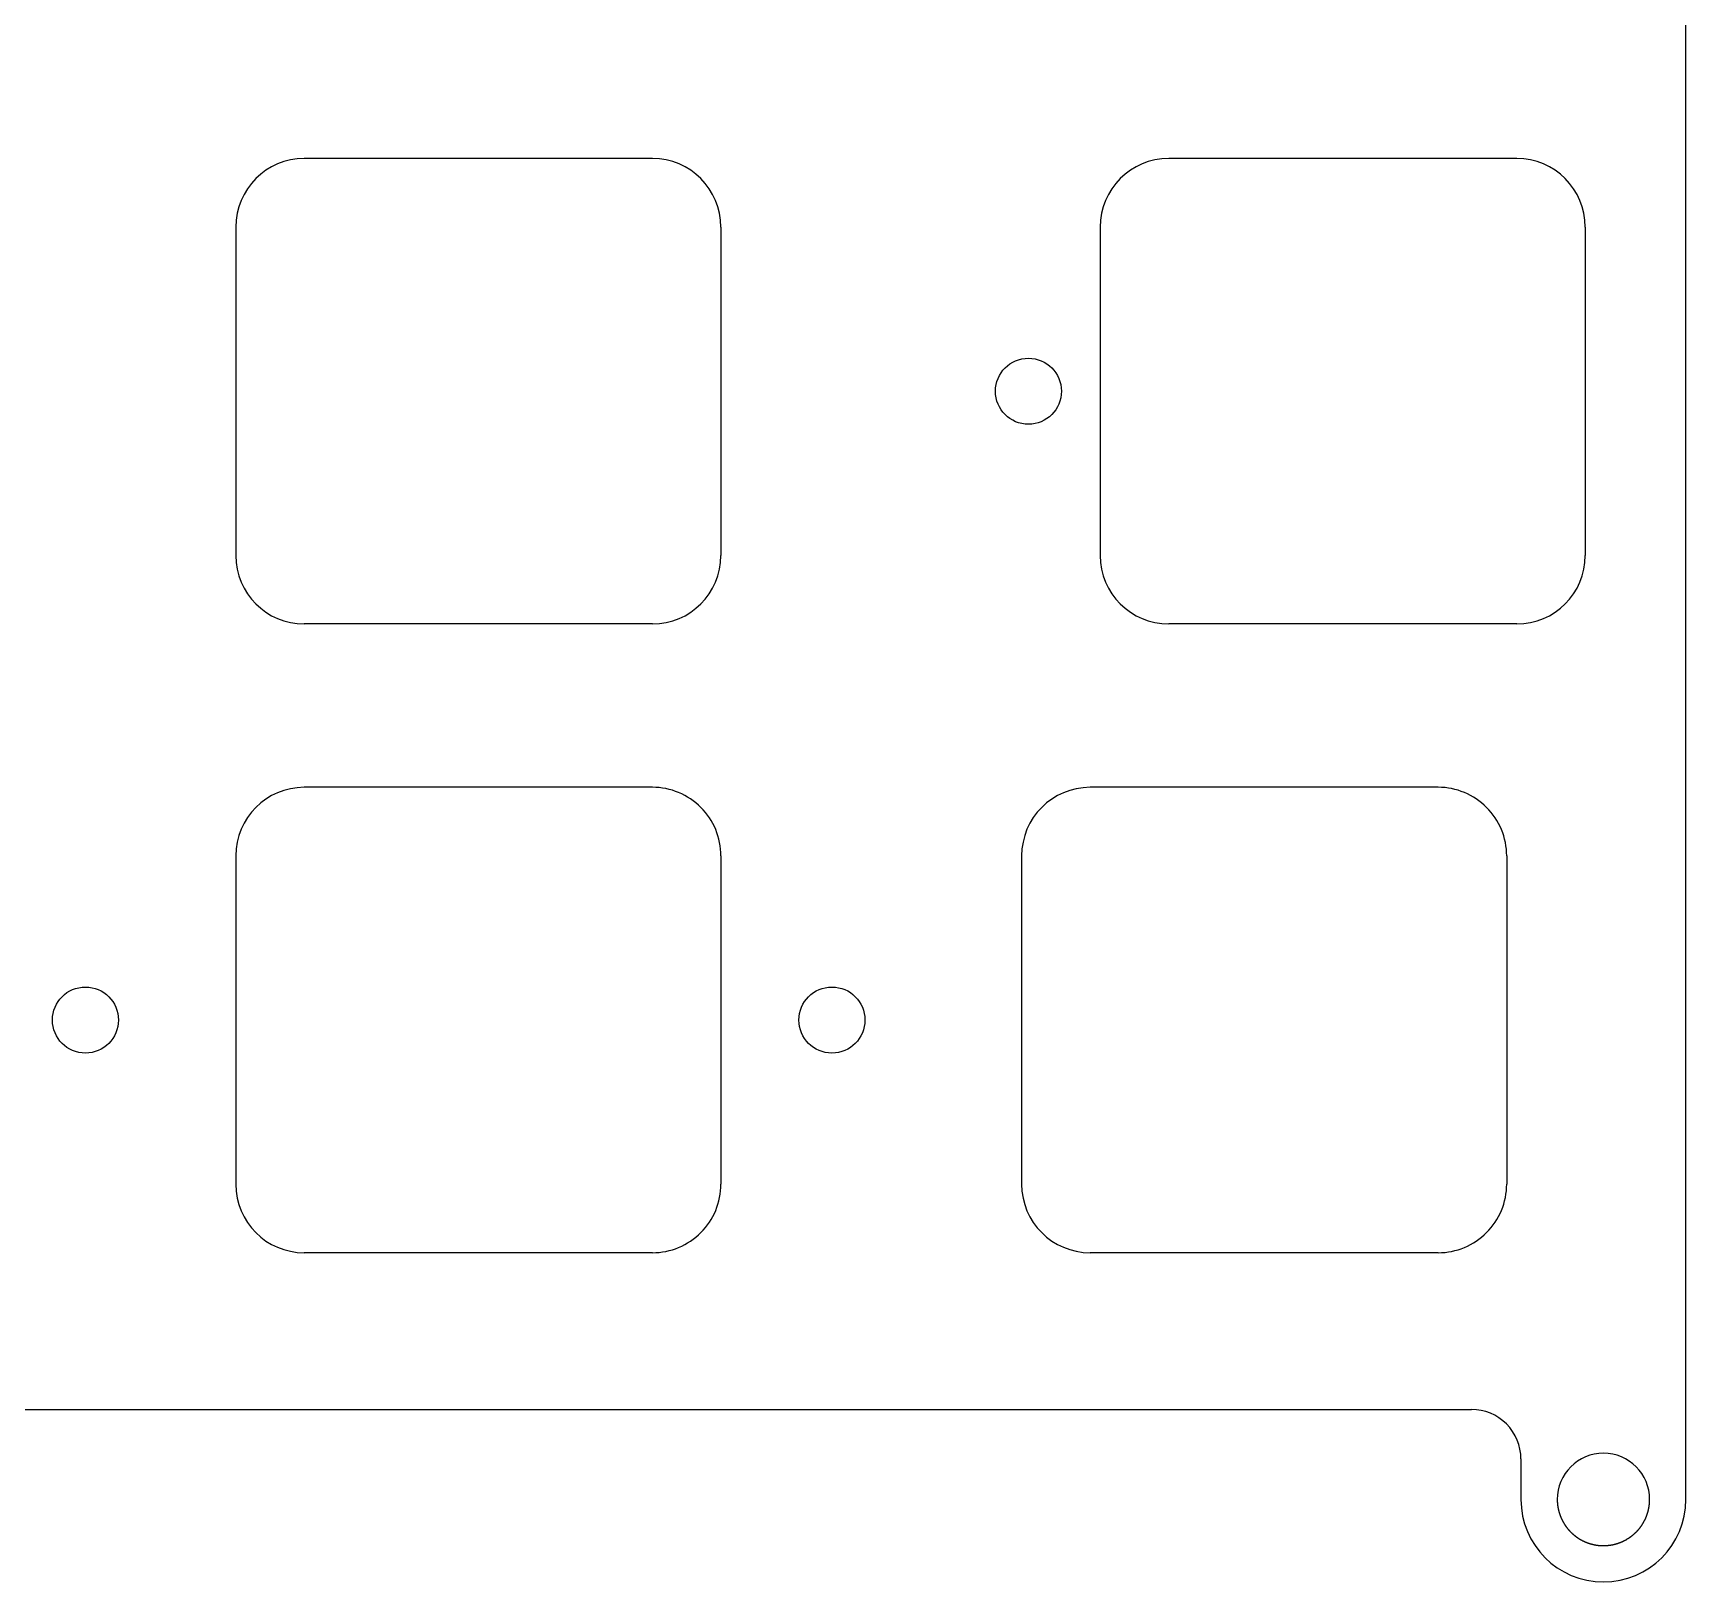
# Model space of a CAD drawing. Header units: millimetres. Extents: x -10 to 277, y -93 to 22.
# Drawn here: x 227 to 277.1, y -93.2 to -46.3 of the extents above; entities that cross this region are included whole.
import ezdxf

# ---------------------------------------------------------------- set-up
doc = ezdxf.new("R2010")
doc.units = ezdxf.units.MM
doc.layers.add('BLACK', color=7, linetype='CONTINUOUS')
doc.layers.add('Edge.Cuts', color=53, linetype='CONTINUOUS', true_color=0xc8a339)

msp = doc.modelspace()

# ---------------------------------------------------------------- linework, layer by layer
at = {"layer": 'BLACK', "linetype": 'Continuous'}
for p, q in [((245.78125, -50.1), (235.231249, -50.1)), ((271.975, -50.1), (261.424999, -50.1)), ((233.15625, -52.175), (233.15625, -62.125001)), ((247.85625, -52.175), (247.85625, -62.125)), ((259.35, -52.175), (259.35, -62.125001)), ((274.05, -52.175), (274.05, -62.125)), ((245.78125, -64.2), (235.23125, -64.2)), ((271.975, -64.2), (261.425, -64.2))]:
    msp.add_line(p, q, dxfattribs=at)
at = {"layer": 'BLACK'}
msp.add_circle((257.175, -57.15), 1, dxfattribs=at)
for centre, radius, start, end in [((235.231254, -52.175004), 2.075004, 90.0001381, 179.9998896), ((245.78125, -52.175), 2.075, 0, 90), ((261.425004, -52.175004), 2.075004, 90.0001381, 179.9998896), ((271.975, -52.175), 2.075, 0, 90), ((235.231252, -62.124998), 2.075002, 180.0000828, 269.9999448), ((245.78125, -62.125), 2.075, 270, 0), ((261.425002, -62.124998), 2.075002, 180.0000828, 269.9999448), ((271.975, -62.125), 2.075, 270, 0)]:
    msp.add_arc(centre, radius, start, end, dxfattribs=at)
at = {"layer": 'Edge.Cuts', "linetype": 'CONTINUOUS'}
for p, q in [((277.1, -90.725023), (277.1, 19.025023)), ((219.8295, -88), (270.6, -88)), ((272.1, -89.5), (272.1, -90.725023)), ((273.2, -90.725023), (273.20001, -90.730399)), ((273.20001, -90.730399), (273.20004, -90.735796)), ((273.20004, -90.735796), (273.200091, -90.741159)), ((273.200091, -90.741159), (273.200161, -90.746542)), ((273.200161, -90.746542), (273.200252, -90.751893)), ((273.200252, -90.751893), (273.200363, -90.757263)), ((273.200363, -90.757263), (273.200493, -90.762601)), ((273.200493, -90.762601), (273.200645, -90.76796)), ((273.200645, -90.76796), (273.200815, -90.773287)), ((273.200815, -90.773287), (273.201006, -90.778633)), ((273.201006, -90.778633), (273.201217, -90.78395)), ((273.201217, -90.78395), (273.201448, -90.789285)), ((273.201448, -90.789285), (273.201698, -90.794592)), ((273.201698, -90.794592), (273.20197, -90.799917)), ((273.20197, -90.799917), (273.20226, -90.805214)), ((273.20226, -90.805214), (273.202571, -90.810528)), ((273.202571, -90.810528), (273.202901, -90.815816)), ((273.202901, -90.815816), (273.203252, -90.821121)), ((273.203252, -90.821121), (273.203622, -90.8264)), ((273.203622, -90.8264), (273.204013, -90.831696)), ((273.204013, -90.831696), (273.204422, -90.836967)), ((273.204422, -90.836967), (273.204853, -90.842254)), ((273.204853, -90.842254), (273.205302, -90.847517)), ((273.205302, -90.847517), (273.205773, -90.852796)), ((273.205773, -90.852796), (273.206262, -90.858052)), ((273.206262, -90.858052), (273.206772, -90.863323)), ((273.206772, -90.863323), (273.207301, -90.868571)), ((273.207301, -90.868571), (273.207851, -90.873834)), ((273.207851, -90.873834), (273.208419, -90.879076)), ((273.208419, -90.879076), (273.20901, -90.884332)), ((273.20901, -90.884332), (273.209617, -90.889566)), ((273.209617, -90.889566), (273.210247, -90.894816)), ((273.210247, -90.894816), (273.210895, -90.900044)), ((273.210895, -90.900044), (273.211565, -90.905287)), ((273.211565, -90.905287), (273.212252, -90.910509)), ((273.212252, -90.910509), (273.212962, -90.915746)), ((273.212962, -90.915746), (273.213689, -90.920962)), ((273.213689, -90.920962), (273.214439, -90.926192)), ((273.214439, -90.926192), (273.215206, -90.931403)), ((273.215206, -90.931403), (273.215995, -90.936628)), ((273.215995, -90.936628), (273.216802, -90.941834)), ((273.216802, -90.941834), (273.217631, -90.947053)), ((273.217631, -90.947053), (273.218478, -90.952253)), ((273.218478, -90.952253), (273.219348, -90.957467)), ((273.219348, -90.957467), (273.220234, -90.962663)), ((273.220234, -90.962663), (273.221144, -90.967872)), ((273.221144, -90.967872), (273.22207, -90.973063)), ((273.22207, -90.973063), (273.22302, -90.978267)), ((273.22302, -90.978267), (273.223986, -90.983454)), ((273.223986, -90.983454), (273.224976, -90.988653)), ((273.224976, -90.988653), (273.225983, -90.993836)), ((273.225983, -90.993836), (273.227012, -90.99903)), ((273.227012, -90.99903), (273.228059, -91.004209)), ((273.228059, -91.004209), (273.229129, -91.0094)), ((273.229129, -91.0094), (273.230216, -91.014575)), ((273.230216, -91.014575), (273.231327, -91.019761)), ((273.231327, -91.019761), (273.232454, -91.024933)), ((273.232454, -91.024933), (273.233605, -91.030115)), ((273.233605, -91.030115), (273.234772, -91.035283)), ((273.234772, -91.035283), (273.235963, -91.040462)), ((273.235963, -91.040462), (273.237172, -91.045627)), ((273.237172, -91.045627), (273.238403, -91.050802)), ((273.238403, -91.050802), (273.239652, -91.055964)), ((273.239652, -91.055964), (273.240924, -91.061136)), ((273.240924, -91.061136), (273.242214, -91.066295)), ((273.242214, -91.066295), (273.243526, -91.071464)), ((273.243526, -91.071464), (273.244857, -91.076619)), ((273.244857, -91.076619), (273.24621, -91.081786)), ((273.24621, -91.081786), (273.247581, -91.086939)), ((273.247581, -91.086939), (273.248976, -91.092102)), ((273.248976, -91.092102), (273.250387, -91.097253)), ((273.250387, -91.097253), (273.251823, -91.102413)), ((273.251823, -91.102413), (273.253276, -91.107562)), ((273.253276, -91.107562), (273.254752, -91.11272)), ((273.254752, -91.11272), (273.256, -91.117023)), ((273.256, -91.117023), (273.257493, -91.122108)), ((273.257493, -91.122108), (273.259011, -91.127202)), ((273.259011, -91.127202), (273.260543, -91.132277)), ((273.260543, -91.132277), (273.2621, -91.137361)), ((273.2621, -91.137361), (273.263671, -91.142425)), ((273.263671, -91.142425), (273.265266, -91.147498)), ((273.265266, -91.147498), (273.266876, -91.152551)), ((273.266876, -91.152551), (273.268509, -91.157613)), ((273.268509, -91.157613), (273.270157, -91.162654)), ((275.929283, -91.16435), (275.93256, -91.154307)), ((275.93256, -91.154307), (275.93576, -91.144242)), ((275.93576, -91.144242), (275.938884, -91.134155)), ((275.938884, -91.134155), (275.941931, -91.124047)), ((275.941931, -91.124047), (275.944, -91.117023)), ((275.944, -91.117023), (275.946951, -91.106762)), ((275.946951, -91.106762), (275.949821, -91.096496)), ((275.949821, -91.096496), (275.952609, -91.086227)), ((275.952609, -91.086227), (275.955316, -91.075954)), ((275.955316, -91.075954), (275.957942, -91.065676)), ((275.957942, -91.065676), (275.960487, -91.055393)), ((275.960487, -91.055393), (275.962951, -91.045105)), ((275.962951, -91.045105), (275.965335, -91.034811)), ((275.965335, -91.034811), (275.967638, -91.024512)), ((275.967638, -91.024512), (275.969861, -91.014206)), ((275.969861, -91.014206), (275.972005, -91.003894)), ((275.972005, -91.003894), (275.974068, -90.993576)), ((275.974068, -90.993576), (275.976052, -90.98325)), ((275.976052, -90.98325), (275.977956, -90.972917)), ((275.977956, -90.972917), (275.97978, -90.962576)), ((275.97978, -90.962576), (275.981526, -90.952227)), ((275.981526, -90.952227), (275.983192, -90.941869)), ((275.983192, -90.941869), (275.984779, -90.931503)), ((275.984779, -90.931503), (275.986287, -90.921127)), ((275.986287, -90.921127), (275.987716, -90.910741)), ((275.987716, -90.910741), (275.989067, -90.900345)), ((275.989067, -90.900345), (275.990338, -90.889938)), ((275.990338, -90.889938), (275.991531, -90.879519)), ((275.991531, -90.879519), (275.992646, -90.869089)), ((275.992646, -90.869089), (275.993681, -90.858647)), ((275.993681, -90.858647), (275.994639, -90.848191)), ((275.994639, -90.848191), (275.995517, -90.837722)), ((275.995517, -90.837722), (275.996317, -90.827239)), ((275.996317, -90.827239), (275.997039, -90.816741)), ((275.997039, -90.816741), (275.997682, -90.806228)), ((275.997682, -90.806228), (275.998247, -90.795698)), ((275.998247, -90.795698), (275.998733, -90.785151)), ((275.998733, -90.785151), (275.99914, -90.774586)), ((275.99914, -90.774586), (275.999469, -90.764002)), ((275.999469, -90.764002), (275.999719, -90.753399)), ((275.999719, -90.753399), (275.99989, -90.742774)), ((275.99989, -90.742774), (275.999982, -90.732127)), ((275.999982, -90.732127), (276, -90.725023)), ((273.270157, -91.162654), (273.271829, -91.167703)), ((273.271829, -91.167703), (273.273516, -91.172732)), ((273.273516, -91.172732), (273.275226, -91.177769)), ((273.275226, -91.177769), (273.276951, -91.182785)), ((273.276951, -91.182785), (273.278699, -91.187808)), ((273.278699, -91.187808), (273.280461, -91.192811)), ((273.280461, -91.192811), (273.282248, -91.197821)), ((273.282248, -91.197821), (273.284048, -91.20281)), ((273.284048, -91.20281), (273.285872, -91.207805)), ((273.285872, -91.207805), (273.287709, -91.21278)), ((273.287709, -91.21278), (273.289571, -91.217761)), ((273.289571, -91.217761), (273.291446, -91.222722)), ((273.291446, -91.222722), (273.293345, -91.227688)), ((273.293345, -91.227688), (273.295257, -91.232633)), ((273.295257, -91.232633), (273.297193, -91.237584)), ((273.297193, -91.237584), (273.299143, -91.242514)), ((273.299143, -91.242514), (273.301116, -91.247449)), ((273.301116, -91.247449), (273.303103, -91.252363)), ((273.303103, -91.252363), (273.305113, -91.257282)), ((273.305113, -91.257282), (273.307136, -91.262181)), ((273.307136, -91.262181), (273.309183, -91.267083)), ((273.309183, -91.267083), (273.311243, -91.271965)), ((273.311243, -91.271965), (273.313327, -91.276851)), ((273.313327, -91.276851), (273.315423, -91.281717)), ((273.315423, -91.281717), (273.317543, -91.286586)), ((273.317543, -91.286586), (273.319676, -91.291434)), ((273.319676, -91.291434), (273.321833, -91.296286)), ((273.321833, -91.296286), (273.324002, -91.301117)), ((273.324002, -91.301117), (273.326195, -91.305951)), ((273.326195, -91.305951), (273.3284, -91.310765)), ((273.3284, -91.310765), (273.330629, -91.315581)), ((273.330629, -91.315581), (273.332871, -91.320377)), ((273.332871, -91.320377), (273.335135, -91.325176)), ((273.335135, -91.325176), (273.337413, -91.329954)), ((273.337413, -91.329954), (273.339714, -91.334734)), ((273.339714, -91.334734), (273.342027, -91.339494)), ((273.342027, -91.339494), (273.344363, -91.344255)), ((273.344363, -91.344255), (273.346712, -91.348997)), ((273.346712, -91.348997), (273.349084, -91.35374)), ((273.349084, -91.35374), (273.351469, -91.358463)), ((273.351469, -91.358463), (273.353876, -91.363187)), ((273.353876, -91.363187), (273.356296, -91.367891)), ((273.356296, -91.367891), (273.35874, -91.372596)), ((273.35874, -91.372596), (273.361195, -91.377281)), ((273.361195, -91.377281), (273.363673, -91.381968)), ((273.363673, -91.381968), (273.366164, -91.386634)), ((273.366164, -91.386634), (273.368678, -91.3913)), ((273.368678, -91.3913), (273.371204, -91.395947)), ((273.371204, -91.395947), (273.373753, -91.400594)), ((273.373753, -91.400594), (273.376313, -91.405221)), ((273.376313, -91.405221), (273.378898, -91.409849)), ((273.378898, -91.409849), (273.381493, -91.414457)), ((273.381493, -91.414457), (273.384112, -91.419064)), ((273.384112, -91.419064), (273.386743, -91.423652)), ((273.386743, -91.423652), (273.389397, -91.42824)), ((273.389397, -91.42824), (273.392063, -91.432808)), ((273.392063, -91.432808), (273.394752, -91.437376)), ((273.394752, -91.437376), (273.397452, -91.441924)), ((273.397452, -91.441924), (273.400176, -91.446471)), ((273.400176, -91.446471), (273.402911, -91.451)), ((273.402911, -91.451), (273.40567, -91.455527)), ((273.40567, -91.455527), (273.40844, -91.460035)), ((273.40844, -91.460035), (273.411233, -91.464541)), ((273.411233, -91.464541), (273.414037, -91.469029)), ((273.414037, -91.469029), (273.416865, -91.473515)), ((273.416865, -91.473515), (273.419704, -91.477983)), ((273.419704, -91.477983), (273.422566, -91.482448)), ((273.422566, -91.482448), (273.42544, -91.486895)), ((273.42544, -91.486895), (273.428336, -91.49134)), ((273.428336, -91.49134), (273.431244, -91.495766)), ((273.431244, -91.495766), (273.434175, -91.50019)), ((273.434175, -91.50019), (273.437118, -91.504596)), ((273.437118, -91.504596), (273.440083, -91.508999)), ((273.440083, -91.508999), (273.44306, -91.513384)), ((273.44306, -91.513384), (273.44606, -91.517766)), ((273.44606, -91.517766), (273.449072, -91.52213)), ((273.449072, -91.52213), (273.452106, -91.526492)), ((273.452106, -91.526492), (273.455151, -91.530835)), ((273.455151, -91.530835), (273.45822, -91.535175)), ((273.45822, -91.535175), (273.4613, -91.539497)), ((273.4613, -91.539497), (273.464402, -91.543816)), ((273.464402, -91.543816), (273.467517, -91.548117)), ((273.467517, -91.548117), (273.470654, -91.552416)), ((273.470654, -91.552416), (273.473802, -91.556695)), ((273.473802, -91.556695), (273.476973, -91.560972)), ((273.476973, -91.560972), (273.48, -91.565023)), ((273.48, -91.565023), (273.483127, -91.569176)), ((273.483127, -91.569176), (273.486277, -91.573326)), ((273.486277, -91.573326), (273.489444, -91.577464)), ((273.489444, -91.577464), (273.492633, -91.581599)), ((273.492633, -91.581599), (273.495838, -91.585723)), ((273.495838, -91.585723), (273.499066, -91.589842)), ((273.499066, -91.589842), (273.50231, -91.593949)), ((273.50231, -91.593949), (273.505575, -91.598052)), ((273.505575, -91.598052), (273.508857, -91.602142)), ((273.508857, -91.602142), (273.51216, -91.606228)), ((273.51216, -91.606228), (273.515479, -91.610301)), ((273.515479, -91.610301), (273.51882, -91.614368)), ((273.51882, -91.614368), (273.522175, -91.618423)), ((273.522175, -91.618423), (273.525552, -91.622472)), ((273.525552, -91.622472), (273.528943, -91.626507)), ((273.528943, -91.626507), (273.532356, -91.630536)), ((273.532356, -91.630536), (273.535783, -91.634551)), ((273.535783, -91.634551), (273.539232, -91.63856)), ((273.539232, -91.63856), (273.542694, -91.642554)), ((273.542694, -91.642554), (273.546177, -91.646543)), ((273.546177, -91.646543), (273.549674, -91.650516)), ((273.549674, -91.650516), (273.553192, -91.654482)), ((273.553192, -91.654482), (273.556722, -91.658433)), ((273.556722, -91.658433), (273.560274, -91.662377)), ((275.640414, -91.661616), (275.647473, -91.653735)), ((275.647473, -91.653735), (275.654465, -91.645809)), ((275.654465, -91.645809), (275.661389, -91.637841)), ((275.661389, -91.637841), (275.668243, -91.62983)), ((275.668243, -91.62983), (275.675027, -91.62178)), ((275.675027, -91.62178), (275.681739, -91.61369)), ((275.681739, -91.61369), (275.688379, -91.605563)), ((275.688379, -91.605563), (275.694945, -91.5974)), ((275.694945, -91.5974), (275.701436, -91.589203)), ((275.701436, -91.589203), (275.707852, -91.580973)), ((275.707852, -91.580973), (275.714191, -91.572711)), ((275.714191, -91.572711), (275.72, -91.565023)), ((275.72, -91.565023), (275.72633, -91.556516)), ((275.72633, -91.556516), (275.732592, -91.547968)), ((275.732592, -91.547968), (275.738786, -91.539377)), ((275.738786, -91.539377), (275.744911, -91.530746)), ((275.744911, -91.530746), (275.750968, -91.522073)), ((275.750968, -91.522073), (275.756957, -91.513359)), ((275.756957, -91.513359), (275.762877, -91.504603)), ((275.762877, -91.504603), (275.768728, -91.495807)), ((275.768728, -91.495807), (275.774511, -91.486971)), ((275.774511, -91.486971), (275.780225, -91.478093)), ((275.780225, -91.478093), (275.785871, -91.469176)), ((275.785871, -91.469176), (275.791447, -91.460218)), ((275.791447, -91.460218), (275.796955, -91.45122)), ((275.796955, -91.45122), (275.802393, -91.442183)), ((275.802393, -91.442183), (275.807762, -91.433106)), ((275.807762, -91.433106), (275.813062, -91.423989)), ((275.813062, -91.423989), (275.818293, -91.414834)), ((275.818293, -91.414834), (275.823453, -91.40564)), ((275.823453, -91.40564), (275.828545, -91.396408)), ((275.828545, -91.396408), (275.833566, -91.387137)), ((275.833566, -91.387137), (275.838517, -91.377828)), ((275.838517, -91.377828), (275.843398, -91.368482)), ((275.843398, -91.368482), (275.848208, -91.359099)), ((275.848208, -91.359099), (275.852948, -91.349679)), ((275.852948, -91.349679), (275.857617, -91.340222)), ((275.857617, -91.340222), (275.862215, -91.33073)), ((275.862215, -91.33073), (275.866742, -91.321201)), ((275.866742, -91.321201), (275.871197, -91.311638)), ((275.871197, -91.311638), (275.875581, -91.30204)), ((275.875581, -91.30204), (275.879892, -91.292407)), ((275.879892, -91.292407), (275.884132, -91.282741)), ((275.884132, -91.282741), (275.888299, -91.273042)), ((275.888299, -91.273042), (275.892394, -91.26331)), ((275.892394, -91.26331), (275.896415, -91.253546)), ((275.896415, -91.253546), (275.900364, -91.243751)), ((275.900364, -91.243751), (275.904239, -91.233925)), ((275.904239, -91.233925), (275.90804, -91.22407)), ((275.90804, -91.22407), (275.911768, -91.214185)), ((275.911768, -91.214185), (275.915421, -91.204271)), ((275.915421, -91.204271), (275.918999, -91.19433)), ((275.918999, -91.19433), (275.922502, -91.184362)), ((275.922502, -91.184362), (275.92593, -91.174369)), ((275.92593, -91.174369), (275.929283, -91.16435)), ((273.560274, -91.662377), (273.563838, -91.666305)), ((273.563838, -91.666305), (273.567423, -91.670227)), ((273.567423, -91.670227), (273.57102, -91.674131)), ((273.57102, -91.674131), (273.574638, -91.678029)), ((273.574638, -91.678029), (273.578267, -91.68191)), ((273.578267, -91.68191), (273.581917, -91.685783)), ((273.581917, -91.685783), (273.585578, -91.68964)), ((273.585578, -91.68964), (273.58926, -91.693488)), ((273.58926, -91.693488), (273.592953, -91.697319)), ((273.592953, -91.697319), (273.596666, -91.701142)), ((273.596666, -91.701142), (273.600389, -91.704948)), ((273.600389, -91.704948), (273.604133, -91.708745)), ((273.604133, -91.708745), (273.607887, -91.712524)), ((273.607887, -91.712524), (273.611661, -91.716295)), ((273.611661, -91.716295), (273.615445, -91.720047)), ((273.615445, -91.720047), (273.619248, -91.72379)), ((273.619248, -91.72379), (273.623062, -91.727515)), ((273.623062, -91.727515), (273.626895, -91.731232)), ((273.626895, -91.731232), (273.630737, -91.734929)), ((273.630737, -91.734929), (273.634598, -91.738617)), ((273.634598, -91.738617), (273.638469, -91.742286)), ((273.638469, -91.742286), (273.642359, -91.745945)), ((273.642359, -91.745945), (273.646257, -91.749585)), ((273.646257, -91.749585), (273.650175, -91.753216)), ((273.650175, -91.753216), (273.654101, -91.756827)), ((273.654101, -91.756827), (273.658046, -91.760428)), ((273.658046, -91.760428), (273.661999, -91.76401)), ((273.661999, -91.76401), (273.665971, -91.767581)), ((273.665971, -91.767581), (273.669951, -91.771132)), ((273.669951, -91.771132), (273.673949, -91.774674)), ((273.673949, -91.774674), (273.677955, -91.778194)), ((273.677955, -91.778194), (273.681979, -91.781705)), ((273.681979, -91.781705), (273.686011, -91.785195)), ((273.686011, -91.785195), (273.69006, -91.788675)), ((273.69006, -91.788675), (273.694117, -91.792134)), ((273.694117, -91.792134), (273.698192, -91.795582)), ((273.698192, -91.795582), (273.702273, -91.799009)), ((273.702273, -91.799009), (273.706373, -91.802426)), ((273.706373, -91.802426), (273.710479, -91.805822)), ((273.710479, -91.805822), (273.714603, -91.809206)), ((273.714603, -91.809206), (273.718733, -91.81257)), ((273.718733, -91.81257), (273.72288, -91.815922)), ((273.72288, -91.815922), (273.727034, -91.819253)), ((273.727034, -91.819253), (273.731205, -91.822572)), ((273.731205, -91.822572), (273.735382, -91.82587)), ((273.735382, -91.82587), (273.739576, -91.829157)), ((273.739576, -91.829157), (273.743775, -91.832422)), ((273.743775, -91.832422), (273.747992, -91.835675)), ((273.747992, -91.835675), (273.752214, -91.838907)), ((273.752214, -91.838907), (273.756453, -91.842127)), ((273.756453, -91.842127), (273.760697, -91.845325)), ((273.760697, -91.845325), (273.764958, -91.848511)), ((273.764958, -91.848511), (273.769224, -91.851676)), ((273.769224, -91.851676), (273.773507, -91.854828)), ((273.773507, -91.854828), (273.777793, -91.857958)), ((273.777793, -91.857958), (273.782097, -91.861076)), ((273.782097, -91.861076), (273.786405, -91.864172)), ((273.786405, -91.864172), (273.79073, -91.867255)), ((273.79073, -91.867255), (273.795058, -91.870317)), ((273.795058, -91.870317), (273.799404, -91.873365)), ((273.799404, -91.873365), (273.803752, -91.876392)), ((273.803752, -91.876392), (273.808118, -91.879406)), ((273.808118, -91.879406), (273.812486, -91.882398)), ((273.812486, -91.882398), (273.816872, -91.885376)), ((273.816872, -91.885376), (273.82126, -91.888333)), ((273.82126, -91.888333), (273.825665, -91.891277)), ((273.825665, -91.891277), (273.830072, -91.894198)), ((273.830072, -91.894198), (273.834496, -91.897106)), ((273.834496, -91.897106), (273.838923, -91.899992)), ((273.838923, -91.899992), (273.843366, -91.902864)), ((273.843366, -91.902864), (273.847811, -91.905715)), ((273.847811, -91.905715), (273.852273, -91.908551)), ((273.852273, -91.908551), (273.856737, -91.911366)), ((273.856737, -91.911366), (273.861216, -91.914166)), ((273.861216, -91.914166), (273.865699, -91.916945)), ((273.865699, -91.916945), (273.870196, -91.91971)), ((273.870196, -91.91971), (273.874696, -91.922452)), ((273.874696, -91.922452), (273.879212, -91.92518)), ((273.879212, -91.92518), (273.883729, -91.927887)), ((273.883729, -91.927887), (273.888262, -91.930579)), ((273.888262, -91.930579), (273.892797, -91.933249)), ((273.892797, -91.933249), (273.897347, -91.935905)), ((273.897347, -91.935905), (273.901899, -91.938538)), ((273.901899, -91.938538), (273.906466, -91.941157)), ((273.906466, -91.941157), (273.911035, -91.943754)), ((273.911035, -91.943754), (273.915619, -91.946337)), ((273.915619, -91.946337), (273.920204, -91.948897)), ((273.920204, -91.948897), (273.924805, -91.951443)), ((273.924805, -91.951443), (273.929407, -91.953966)), ((273.929407, -91.953966), (273.934023, -91.956475)), ((273.934023, -91.956475), (273.941176, -91.960317)), ((273.941176, -91.960317), (273.94582, -91.962782)), ((273.94582, -91.962782), (273.950477, -91.965232)), ((273.950477, -91.965232), (273.955146, -91.967665)), ((273.955146, -91.967665), (273.959828, -91.970083)), ((273.959828, -91.970083), (273.96452, -91.972483)), ((273.96452, -91.972483), (273.969226, -91.974868)), ((273.969226, -91.974868), (273.973942, -91.977236)), ((273.973942, -91.977236), (273.978671, -91.979587)), ((273.978671, -91.979587), (273.98341, -91.981921)), ((273.98341, -91.981921), (273.988162, -91.98424)), ((273.988162, -91.98424), (273.992922, -91.98654)), ((273.992922, -91.98654), (273.997696, -91.988824)), ((273.997696, -91.988824), (274.002478, -91.99109)), ((274.002478, -91.99109), (274.007272, -91.99334)), ((274.007272, -91.99334), (274.012075, -91.995572)), ((274.012075, -91.995572), (274.01689, -91.997787)), ((274.01689, -91.997787), (274.021712, -91.999983)), ((274.021712, -91.999983), (274.026547, -92.002163)), ((274.026547, -92.002163), (274.031388, -92.004325)), ((274.031388, -92.004325), (274.036242, -92.00647)), ((274.036242, -92.00647), (274.041102, -92.008595)), ((274.041102, -92.008595), (274.045974, -92.010704)), ((274.045974, -92.010704), (274.050852, -92.012794)), ((274.050852, -92.012794), (274.055741, -92.014867)), ((274.055741, -92.014867), (274.060636, -92.016921)), ((274.060636, -92.016921), (274.065543, -92.018958)), ((274.065543, -92.018958), (274.070454, -92.020975)), ((274.070454, -92.020975), (274.075377, -92.022975)), ((274.075377, -92.022975), (274.080304, -92.024955)), ((274.080304, -92.024955), (274.085243, -92.026918)), ((274.085243, -92.026918), (274.090185, -92.028862)), ((274.090185, -92.028862), (274.095138, -92.030787)), ((274.095138, -92.030787), (274.100095, -92.032693)), ((274.100095, -92.032693), (274.105063, -92.034582)), ((274.105063, -92.034582), (274.110033, -92.03645)), ((274.110033, -92.03645), (274.115014, -92.038301)), ((274.115014, -92.038301), (274.119998, -92.040131)), ((274.119998, -92.040131), (274.124992, -92.041944)), ((274.124992, -92.041944), (274.129988, -92.043737)), ((274.129988, -92.043737), (274.134994, -92.045511)), ((274.134994, -92.045511), (274.140002, -92.047265)), ((274.140002, -92.047265), (274.14502, -92.049001)), ((274.14502, -92.049001), (274.150039, -92.050717)), ((274.150039, -92.050717), (274.155068, -92.052415)), ((274.155068, -92.052415), (274.160098, -92.054091)), ((274.160098, -92.054091), (274.165137, -92.05575)), ((274.165137, -92.05575), (274.170177, -92.057388)), ((274.170177, -92.057388), (274.175226, -92.059008)), ((274.175226, -92.059008), (274.180275, -92.060607)), ((274.180275, -92.060607), (274.185333, -92.062188)), ((274.185333, -92.062188), (274.19039, -92.063747)), ((274.19039, -92.063747), (274.195457, -92.065289)), ((274.195457, -92.065289), (274.200523, -92.066809)), ((274.200523, -92.066809), (274.205597, -92.068311)), ((274.205597, -92.068311), (274.21067, -92.069791)), ((274.21067, -92.069791), (274.215752, -92.071254)), ((274.215752, -92.071254), (274.220832, -92.072695)), ((274.220832, -92.072695), (274.225921, -92.074117)), ((274.225921, -92.074117), (274.231007, -92.075518)), ((274.231007, -92.075518), (274.236102, -92.076901)), ((274.236102, -92.076901), (274.241195, -92.078262)), ((274.241195, -92.078262), (274.246295, -92.079605)), ((274.246295, -92.079605), (274.255384, -92.081946)), ((274.255384, -92.081946), (274.265577, -92.084493)), ((274.265577, -92.084493), (274.275803, -92.086967)), ((274.275803, -92.086967), (274.286061, -92.089365)), ((274.286061, -92.089365), (274.296349, -92.091688)), ((274.296349, -92.091688), (274.306665, -92.093936)), ((274.306665, -92.093936), (274.317009, -92.096108)), ((274.317009, -92.096108), (274.327378, -92.098204)), ((274.327378, -92.098204), (274.332572, -92.099223)), ((274.332572, -92.099223), (274.337772, -92.100222)), ((274.337772, -92.100222), (274.342977, -92.101203)), ((274.342977, -92.101203), (274.348188, -92.102164)), ((274.348188, -92.102164), (274.353404, -92.103106)), ((274.353404, -92.103106), (274.358626, -92.104028)), ((274.358626, -92.104028), (274.363852, -92.104931)), ((274.363852, -92.104931), (274.369083, -92.105814)), ((274.369083, -92.105814), (274.374319, -92.106678)), ((274.374319, -92.106678), (274.379559, -92.107523)), ((274.379559, -92.107523), (274.384803, -92.108348)), ((274.384803, -92.108348), (274.390051, -92.109153)), ((274.390051, -92.109153), (274.395303, -92.109938)), ((274.395303, -92.109938), (274.400559, -92.110704)), ((274.400559, -92.110704), (274.405818, -92.11145)), ((274.405818, -92.11145), (274.41108, -92.112177)), ((274.41108, -92.112177), (274.416345, -92.112883)), ((274.416345, -92.112883), (274.421614, -92.11357)), ((274.421614, -92.11357), (274.426884, -92.114237)), ((274.426884, -92.114237), (274.432158, -92.114884)), ((274.432158, -92.114884), (274.437433, -92.115511)), ((274.437433, -92.115511), (274.442712, -92.116119)), ((274.442712, -92.116119), (274.447991, -92.116706)), ((274.447991, -92.116706), (274.453273, -92.117273)), ((274.453273, -92.117273), (274.458555, -92.117821)), ((274.458555, -92.117821), (274.46384, -92.118349)), ((274.46384, -92.118349), (274.469125, -92.118856)), ((274.469125, -92.118856), (274.474413, -92.119344)), ((274.474413, -92.119344), (274.479699, -92.119811)), ((274.479699, -92.119811), (274.484988, -92.120259)), ((274.484988, -92.120259), (274.490276, -92.120686)), ((274.490276, -92.120686), (274.495566, -92.121093)), ((274.495566, -92.121093), (274.500853, -92.121481)), ((274.500853, -92.121481), (274.506143, -92.121848)), ((274.506143, -92.121848), (274.511431, -92.122195)), ((274.511431, -92.122195), (274.51672, -92.122522)), ((274.51672, -92.122522), (274.522006, -92.122829)), ((274.522006, -92.122829), (274.527294, -92.123116)), ((274.527294, -92.123116), (274.532578, -92.123383)), ((274.532578, -92.123383), (274.537864, -92.123629)), ((274.537864, -92.123629), (274.543146, -92.123856)), ((274.543146, -92.123856), (274.548429, -92.124062)), ((274.548429, -92.124062), (274.553707, -92.124249)), ((274.553707, -92.124249), (274.558986, -92.124415)), ((274.558986, -92.124415), (274.564261, -92.124561)), ((274.564261, -92.124561), (274.569536, -92.124687)), ((274.569536, -92.124687), (274.574806, -92.124793)), ((274.574806, -92.124793), (274.580076, -92.124879)), ((274.580076, -92.124879), (274.585341, -92.124945)), ((274.585341, -92.124945), (274.590606, -92.124991)), ((274.590606, -92.124991), (274.6, -92.125023)), ((274.6, -92.125023), (274.610505, -92.124983)), ((274.610505, -92.124983), (274.621022, -92.124863)), ((274.621022, -92.124863), (274.63155, -92.124663)), ((274.63155, -92.124663), (274.642088, -92.124383)), ((274.642088, -92.124383), (274.652635, -92.124022)), ((274.652635, -92.124022), (274.663189, -92.123582)), ((274.663189, -92.123582), (274.673749, -92.123061)), ((274.673749, -92.123061), (274.684313, -92.12246)), ((274.684313, -92.12246), (274.69488, -92.121778)), ((274.69488, -92.121778), (274.705449, -92.121017)), ((274.705449, -92.121017), (274.716018, -92.120175)), ((274.716018, -92.120175), (274.726585, -92.119253)), ((274.726585, -92.119253), (274.737149, -92.118251)), ((274.737149, -92.118251), (274.74771, -92.117169)), ((274.74771, -92.117169), (274.758264, -92.116008)), ((274.758264, -92.116008), (274.768811, -92.114767)), ((274.768811, -92.114767), (274.77935, -92.113446)), ((274.77935, -92.113446), (274.789878, -92.112046)), ((274.789878, -92.112046), (274.800394, -92.110567)), ((274.800394, -92.110567), (274.810897, -92.109009)), ((274.810897, -92.109009), (274.821385, -92.107372)), ((274.821385, -92.107372), (274.831857, -92.105657)), ((274.831857, -92.105657), (274.837087, -92.10477)), ((274.837087, -92.10477), (274.842312, -92.103864)), ((274.842312, -92.103864), (274.847532, -92.102938)), ((274.847532, -92.102938), (274.852747, -92.101993)), ((274.852747, -92.101993), (274.857956, -92.101028)), ((274.857956, -92.101028), (274.863161, -92.100044)), ((274.863161, -92.100044), (274.86836, -92.099041)), ((274.86836, -92.099041), (274.873553, -92.098019)), ((274.873553, -92.098019), (274.87874, -92.096977)), ((274.87874, -92.096977), (274.883921, -92.095916)), ((274.883921, -92.095916), (274.889095, -92.094836)), ((274.889095, -92.094836), (274.894264, -92.093737)), ((274.894264, -92.093737), (274.899425, -92.092619)), ((274.899425, -92.092619), (274.90458, -92.091482)), ((274.90458, -92.091482), (274.909727, -92.090326)), ((274.909727, -92.090326), (274.914867, -92.089151)), ((274.914867, -92.089151), (274.92, -92.087958)), ((274.92, -92.087958), (274.925126, -92.086745)), ((274.925126, -92.086745), (274.930243, -92.085514)), ((274.930243, -92.085514), (274.935352, -92.084264)), ((274.935352, -92.084264), (274.944615, -92.081946)), ((274.944615, -92.081946), (274.954796, -92.079319)), ((274.954796, -92.079319), (274.964967, -92.076612)), ((274.964967, -92.076612), (274.975127, -92.073826)), ((274.975127, -92.073826), (274.985275, -92.070959)), ((274.985275, -92.070959), (274.995409, -92.068014)), ((274.995409, -92.068014), (275.005529, -92.06499)), ((275.005529, -92.06499), (275.015633, -92.061887)), ((275.015633, -92.061887), (275.025721, -92.058706)), ((275.025721, -92.058706), (275.03579, -92.055446)), ((275.03579, -92.055446), (275.04584, -92.052109)), ((275.04584, -92.052109), (275.055869, -92.048695)), ((275.055869, -92.048695), (275.065877, -92.045204)), ((275.065877, -92.045204), (275.075861, -92.041636)), ((275.075861, -92.041636), (275.085821, -92.037992)), ((275.085821, -92.037992), (275.095756, -92.034272)), ((275.095756, -92.034272), (275.105663, -92.030477)), ((275.105663, -92.030477), (275.115543, -92.026607)), ((275.115543, -92.026607), (275.125393, -92.022663)), ((275.125393, -92.022663), (275.135211, -92.018646)), ((275.135211, -92.018646), (275.144998, -92.014555)), ((275.144998, -92.014555), (275.154751, -92.010392)), ((275.154751, -92.010392), (275.164469, -92.006156)), ((275.164469, -92.006156), (275.174151, -92.00185)), ((275.174151, -92.00185), (275.183795, -91.997473)), ((275.183795, -91.997473), (275.1934, -91.993025)), ((275.1934, -91.993025), (275.202965, -91.988509)), ((275.202965, -91.988509), (275.212488, -91.983924)), ((275.212488, -91.983924), (275.221967, -91.979271)), ((275.221967, -91.979271), (275.231402, -91.974551)), ((275.231402, -91.974551), (275.240791, -91.969764)), ((275.240791, -91.969764), (275.250132, -91.964912)), ((275.250132, -91.964912), (275.258823, -91.960317)), ((275.258823, -91.960317), (275.26804, -91.955356)), ((275.26804, -91.955356), (275.277224, -91.950322)), ((275.277224, -91.950322), (275.286377, -91.945215)), ((275.286377, -91.945215), (275.295495, -91.940035)), ((275.295495, -91.940035), (275.304581, -91.934782)), ((275.304581, -91.934782), (275.313632, -91.929456)), ((275.313632, -91.929456), (275.322649, -91.924059)), ((275.322649, -91.924059), (275.331631, -91.918589)), ((275.331631, -91.918589), (275.340577, -91.913048)), ((275.340577, -91.913048), (275.349487, -91.907435)), ((275.349487, -91.907435), (275.358361, -91.901751)), ((275.358361, -91.901751), (275.367197, -91.895996)), ((275.367197, -91.895996), (275.375995, -91.89017)), ((275.375995, -91.89017), (275.384755, -91.884274)), ((275.384755, -91.884274), (275.393476, -91.878308)), ((275.393476, -91.878308), (275.402157, -91.872273)), ((275.402157, -91.872273), (275.410797, -91.866169)), ((275.410797, -91.866169), (275.419397, -91.859996)), ((275.419397, -91.859996), (275.427955, -91.853754)), ((275.427955, -91.853754), (275.436471, -91.847445)), ((275.436471, -91.847445), (275.444944, -91.841068)), ((275.444944, -91.841068), (275.453373, -91.834625)), ((275.453373, -91.834625), (275.461757, -91.828115)), ((275.461757, -91.828115), (275.470097, -91.821539)), ((275.470097, -91.821539), (275.47839, -91.814898)), ((275.47839, -91.814898), (275.486636, -91.808192)), ((275.486636, -91.808192), (275.494835, -91.801422)), ((275.494835, -91.801422), (275.502985, -91.794588)), ((275.502985, -91.794588), (275.511087, -91.787692)), ((275.511087, -91.787692), (275.519138, -91.780733)), ((275.519138, -91.780733), (275.527138, -91.773713)), ((275.527138, -91.773713), (275.535086, -91.766633)), ((275.535086, -91.766633), (275.542982, -91.759492)), ((275.542982, -91.759492), (275.550825, -91.752292)), ((275.550825, -91.752292), (275.558612, -91.745034)), ((275.558612, -91.745034), (275.566345, -91.737718)), ((275.566345, -91.737718), (275.574021, -91.730346)), ((275.574021, -91.730346), (275.58164, -91.722918)), ((275.58164, -91.722918), (275.589201, -91.715436)), ((275.589201, -91.715436), (275.596702, -91.7079)), ((275.596702, -91.7079), (275.604144, -91.700311)), ((275.604144, -91.700311), (275.611524, -91.692671)), ((275.611524, -91.692671), (275.618842, -91.68498)), ((275.618842, -91.68498), (275.626097, -91.67724)), ((275.626097, -91.67724), (275.633288, -91.669451)), ((275.633288, -91.669451), (275.640414, -91.661616))]:
    msp.add_line(p, q, dxfattribs=at)
at = {"layer": 'Edge.Cuts', "linetype": 'Continuous'}
for p, q in [((245.78125, -69.15), (235.231249, -69.15)), ((269.59375, -69.15), (259.043749, -69.15)), ((233.15625, -71.225), (233.15625, -81.175001)), ((247.85625, -71.225), (247.85625, -81.175)), ((256.96875, -71.225), (256.96875, -81.175001)), ((271.66875, -71.225), (271.66875, -81.175)), ((245.78125, -83.25), (235.23125, -83.25)), ((269.59375, -83.25), (259.04375, -83.25))]:
    msp.add_line(p, q, dxfattribs=at)
at = {"layer": 'Edge.Cuts'}
for centre in [(228.6, -76.2), (251.221875, -76.2)]:
    msp.add_circle(centre, 1, dxfattribs=at)
for centre, radius, start, end in [((235.2313, -71.225), 2.07505, 90.0014082, 180), ((245.7813, -71.225), 2.075, 0, 90.0013806), ((259.0438, -71.225), 2.07505, 90.0014082, 180), ((269.5938, -71.225), 2.075, 0, 90.0013806), ((235.2313, -81.175), 2.075, 180.0000276, 269.9986194), ((245.7813, -81.175), 2.07495, 269.9986194, 0), ((259.0438, -81.175), 2.075, 180.0000276, 269.9986194), ((269.5938, -81.175), 2.07495, 269.9986194, 0), ((270.600001, -89.499999), 1.499999, -0.0000382, 90.0000382), ((274.6, -90.725023), 1.4, 0, 180), ((274.6, -90.725023), 2.5, -180, 0)]:
    msp.add_arc(centre, radius, start, end, dxfattribs=at)

doc.saveas('drawing.dxf')
